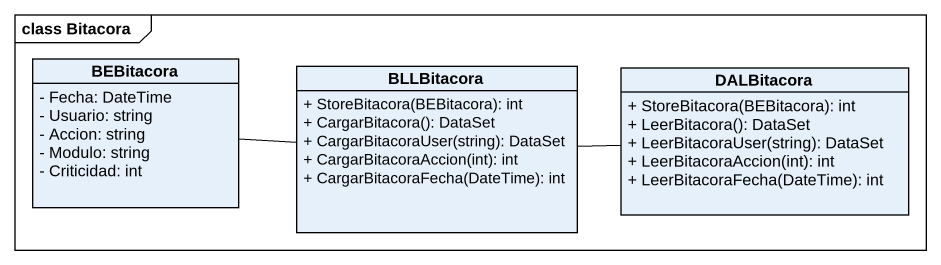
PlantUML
@startuml
mainframe class Bitacora
hide circle
hide empty members
skinparam classAttributeIconSize 0
class BEBitacora {
  - Fecha: DateTime
  - Usuario: string
  - Accion: string
  - Modulo: string
  - Criticidad: int
}
class BLLBitacora {
  + StoreBitacora(BEBitacora): int
  + CargarBitacora(): DataSet
  + CargarBitacoraUser(string): DataSet
  + CargarBitacoraAccion(int): int
  + CargarBitacoraFecha(DateTime): int
}
class DALBitacora {
  + StoreBitacora(BEBitacora): int
  + LeerBitacora(): DataSet
  + LeerBitacoraUser(string): DataSet
  + LeerBitacoraAccion(int): int
  + LeerBitacoraFecha(DateTime): int
}
BEBitacora -right- BLLBitacora
BLLBitacora -right- DALBitacora
@enduml
